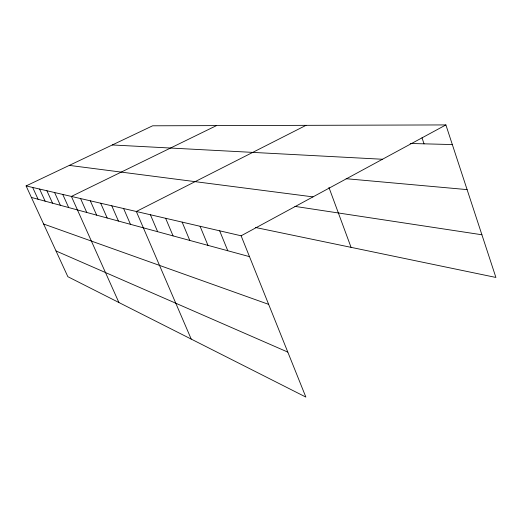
<?xml version="1.0" encoding="UTF-8"?>
<svg xmlns="http://www.w3.org/2000/svg" width="522" height="522" viewBox="0 0 522 522"><rect width="100%" height="100%" fill="white"/><g stroke="black" fill="none" stroke-linecap="round" stroke-linejoin="round"><path stroke-width="0.78" d="M241.118 235.794L305.859 397.079L67.853 276.693L26.1 185.923L241.118 235.794L445.892 124.921L495.9 277.45L255.375 227.462M306.022 125.339L136.327 211.488L191.215 339.091M216.467 125.613L71.397 196.429L118.899 302.512M26.1 185.923L152.626 125.802L445.892 124.921M410.201 143.472L452.333 144.561M112.308 144.959L382.482 159.256M346.132 178.707L467.099 189.61M69.315 165.389L312.991 196.879M294.884 206.373L481.91 234.769M31.392 197.427L249.49 256.641M43.62 224.01L268.641 304.365M56.011 250.958L287.798 352.096M32.671 187.45L38.08 199.241M39.594 189.055L45.12 201.153M46.895 190.752L52.539 203.169M54.608 192.54L60.376 205.296M62.757 194.425L68.663 207.547M80.564 198.556L86.756 212.461M90.306 200.82L96.648 215.149M100.687 203.221L107.193 218.007M111.767 205.792L118.435 221.06M123.616 208.546L130.461 224.329M150.414 214.757L157.644 231.709M165.637 218.287L173.069 235.898M182.139 222.118L189.786 240.433M200.076 226.274L207.958 245.366M219.664 230.815L227.781 250.749M328.932 187.411L351.058 247.35M422.011 137.808L424.034 143.831"/></g></svg>
